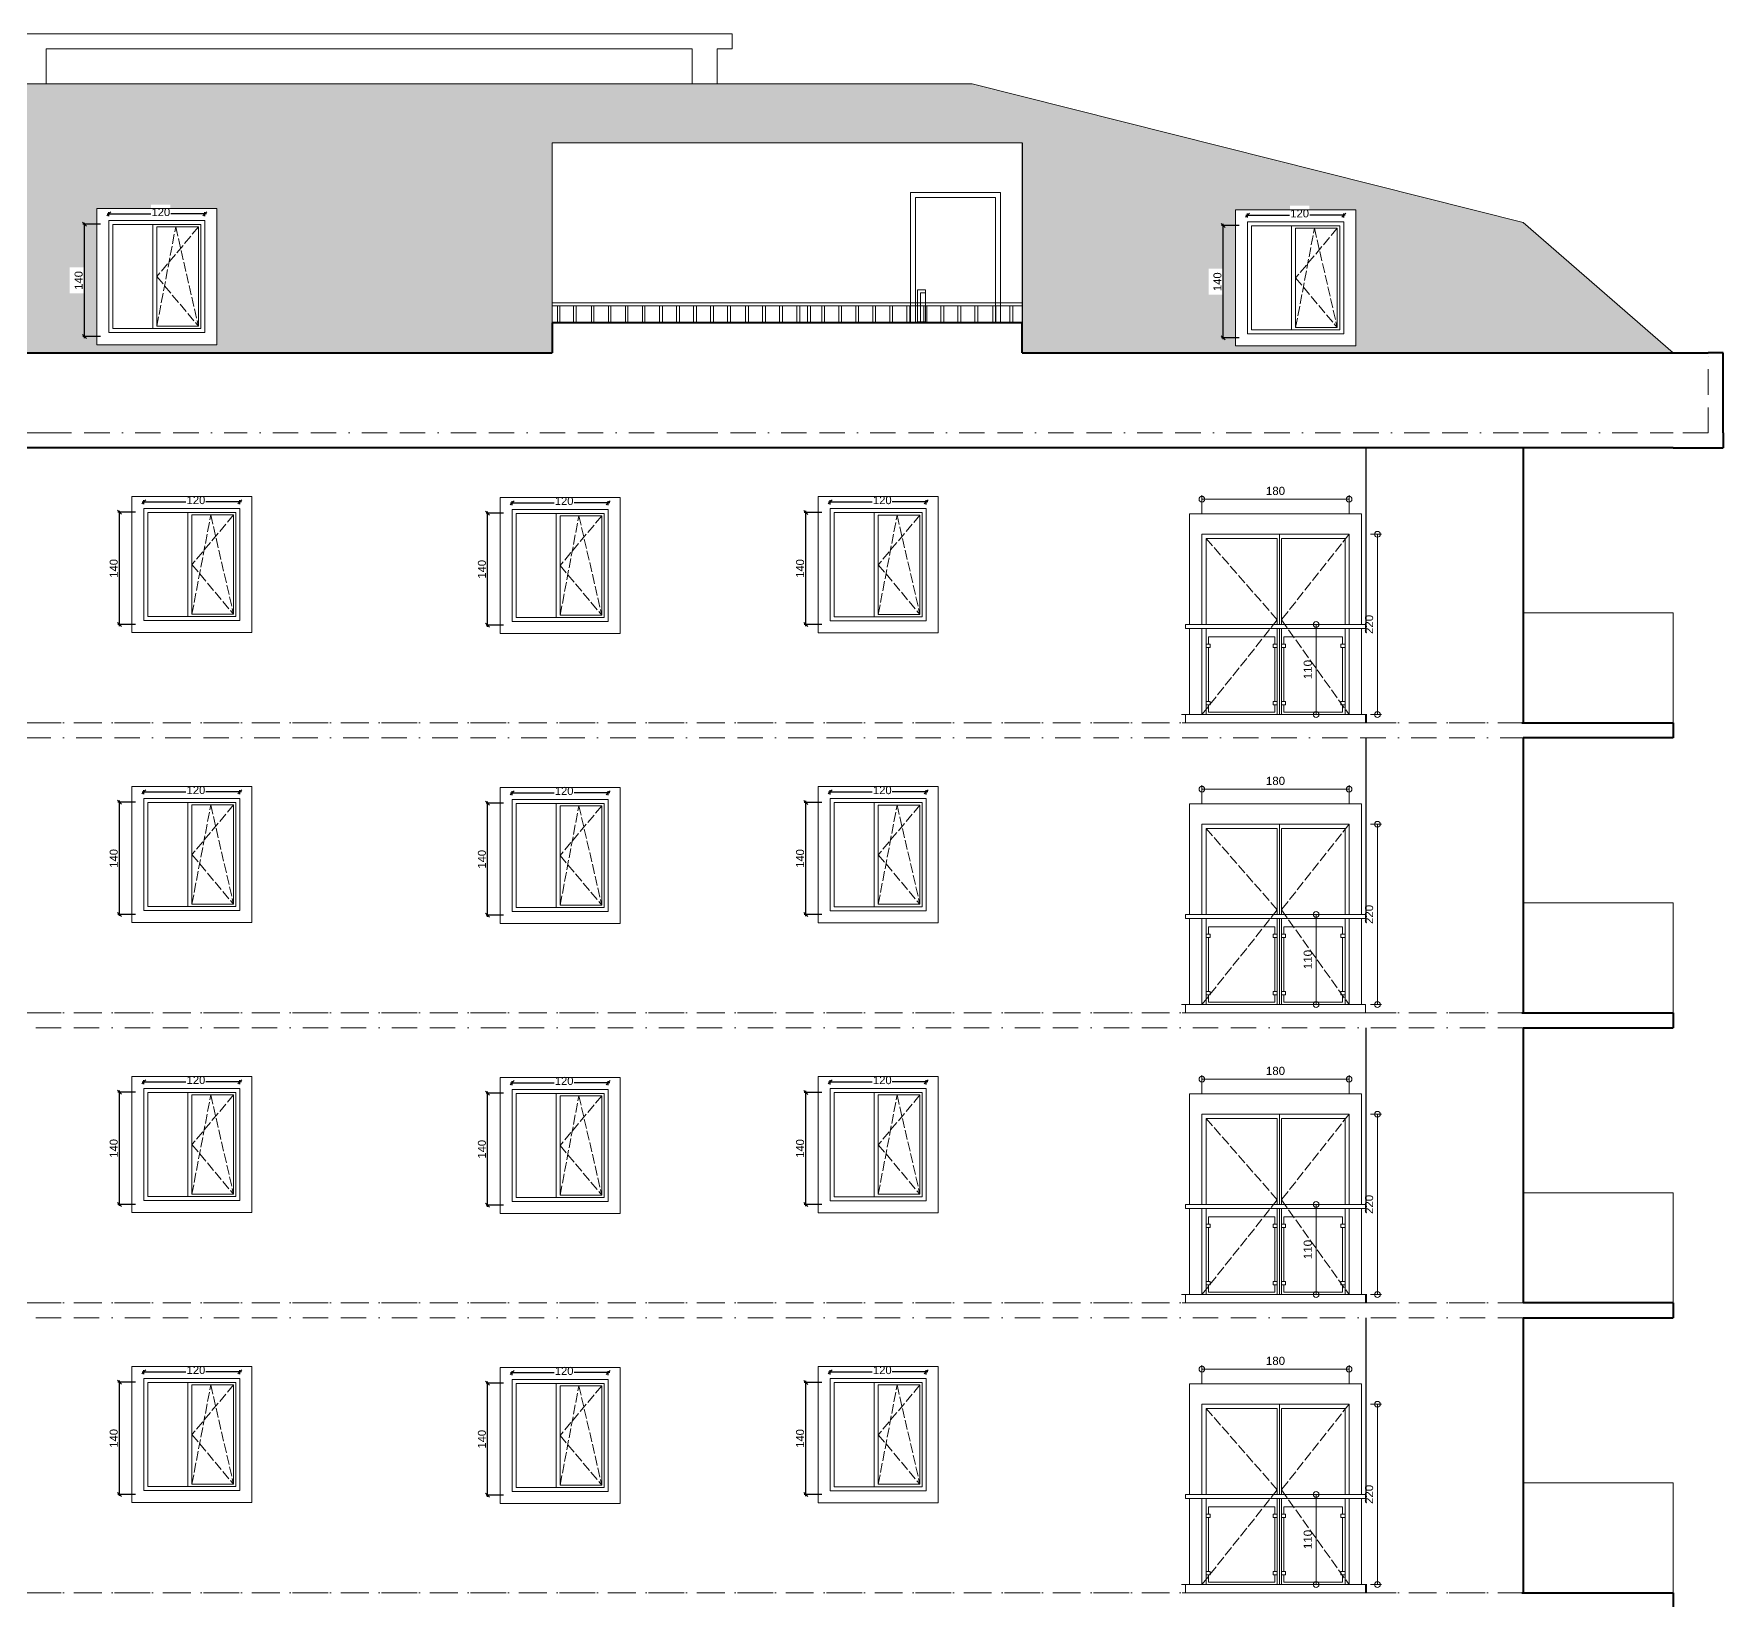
# Model space of a CAD drawing. Header units: millimetres. Extents: x 2990 to 12965, y 2692 to 30610.
# Drawn here: x 4482 to 6172, y 4190 to 5756 of the extents above; entities that cross this region are included whole.
import ezdxf

# ---------------------------------------------------------------- set-up
doc = ezdxf.new("R2010")
doc.units = ezdxf.units.MM
doc.linetypes.add('ACAD_ISO02W100', pattern=[15, 12, -3])
doc.linetypes.add('BORDERX2', pattern=[88.9, 25.4, -12.7, 25.4, -12.7, 0, -12.7])
for name, color, linetype, lineweight in [('SEM_DUVAR1', 136, 'Continuous', 40), ('SEM_IC OLCU', 140, 'Continuous', 13), ('SEM_KAPI', 30, 'Continuous', 18), ('SEM_PENCERE', 133, 'Continuous', 13), ('SEM_TEFRIS', 225, 'Continuous', 9), ('SEM_YAZI2', 53, 'Continuous', 9)]:
    doc.layers.add(name, color=color, linetype=linetype, lineweight=lineweight)
doc.styles.get("Standard").update_dxf_attribs({"font": 'arial.ttf'})
doc.styles.add('ÖLÇÜ YAZI', font='arial.ttf')
doc.dimstyles.new('1-50-İC', dxfattribs={"dimtxt": 10, "dimasz": 7, "dimexe": 5, "dimexo": 25, "dimgap": 5, "dimtad": 1, "dimdec": 0, "dimtxsty": 'Standard', "dimblk": 'ORIGIN', "dimcen": 5, "dimdle": 7, "dimclrd": 256, "dimclre": 256, "dimclrt": 256, "dimadec": 0, "dimazin": 0, "dimtfac": 1, "dimtdec": 0, "dimtix": 1, "dimtmove": 0, "dimatfit": 3, "dimldrblk": 'ORIGIN', "dimfxl": 1, "dimlwd": -1, "dimlwe": -1, "dimarcsym": 0})
doc.dimstyles.new('ÖLÇÜ50', dxfattribs={"dimscale": 100, "dimtxt": 0.1, "dimasz": 0.05, "dimexe": 0.02, "dimexo": 0.1, "dimgap": 0.02, "dimtad": 1, "dimdec": 0, "dimrnd": 0.5, "dimzin": 9, "dimdsep": 46, "dimtxsty": 'ÖLÇÜ YAZI', "dimblk": 'OBLIQUE', "dimcen": 0, "dimdle": 0.02, "dimclrd": 256, "dimclre": 256, "dimclrt": 256, "dimadec": 0, "dimazin": 0, "dimtfac": 1, "dimtdec": 0, "dimtix": 1, "dimtmove": 2, "dimatfit": 3, "dimldrblk": 'DOT', "dimfxl": 0.2, "dimfxlon": 1, "dimarcsym": 0})

# ---------------------------------------------------------------- blocks, each defined once
blk = doc.blocks.new('_Oblique')
at = {"color": 0, "linetype": 'ByBlock', "lineweight": -2}
blk.add_line((-0.5, -0.5), (0.5, 0.5), dxfattribs=at)
blk = doc.blocks.new('*D497')
at = {"layer": 'Defpoints', "color": 0, "transparency": 16777216}
for p in [(6324.3, 3875), (6356, 3875), (6356, 3734.9)]:
    blk.add_point(p, dxfattribs=at)
at = {"layer": 'SEM_IC OLCU', "lineweight": -2, "transparency": 16777216}
for p, q in [((6344.3, 3875), (6322.3, 3875)), ((6324.3, 3732.9), (6324.3, 3877)), ((6344.3, 3734.9), (6322.3, 3734.9))]:
    blk.add_line(p, q, dxfattribs=at)
at = {"layer": 'SEM_IC OLCU', "lineweight": -2, "transparency": 16777216, "xscale": 5, "yscale": 5, "zscale": 5}
for p, rotation in [((6324.3, 3875), 90), ((6324.3, 3734.9), 270)]:
    blk.add_blockref('_Oblique', p, dxfattribs=dict(at, rotation=rotation))
at = {"layer": 'SEM_IC OLCU', "transparency": 16777216, "insert": (6317.2, 3804.9), "char_height": 10, "attachment_point": 5, "rotation": 90, "style": 'ÖLÇÜ YAZI'}
blk.add_mtext('140', dxfattribs=at)
blk = doc.blocks.new('_Dot')
at = {"color": 0, "linetype": 'ByBlock', "lineweight": -2}
blk.add_line((-0.5, 0), (-1, 0), dxfattribs=at)
at = {"color": 0, "linetype": 'ByBlock', "const_width": 0.5}
blk.add_lwpolyline([(-0.25, 0, 1), (0.25, 0, 1)], format="xyb", close=True, dxfattribs=at)
blk = doc.blocks.new('*D498')
at = {"layer": 'Defpoints', "color": 0, "transparency": 16777216}
for p in [(6474.9, 3888.1), (6354.8, 3875), (6474.9, 3875)]:
    blk.add_point(p, dxfattribs=at)
at = {"layer": 'SEM_IC OLCU', "lineweight": -2, "transparency": 16777216}
for p, q in [((6352.8, 3888.1), (6407.3, 3888.1)), ((6354.8, 3885), (6354.8, 3890.1)), ((6476.9, 3888.1), (6432.4, 3888.1)), ((6474.9, 3885), (6474.9, 3890.1))]:
    blk.add_line(p, q, dxfattribs=at)
at = {"layer": 'SEM_IC OLCU', "lineweight": -2, "transparency": 16777216, "xscale": 5, "yscale": 5, "zscale": 5, "rotation": 180}
blk.add_blockref('_Oblique', (6354.8, 3888.1), dxfattribs=at)
at = {"layer": 'SEM_IC OLCU', "lineweight": -2, "transparency": 16777216, "xscale": 5, "yscale": 5, "zscale": 5}
blk.add_blockref('_Oblique', (6474.9, 3888.1), dxfattribs=at)
at = {"layer": 'SEM_IC OLCU', "transparency": 16777216, "insert": (6419.9, 3890.2), "char_height": 10, "attachment_point": 5, "style": 'ÖLÇÜ YAZI'}
blk.add_mtext('120', dxfattribs=at)
blk = doc.blocks.new('_Origin')
at = {"color": 0, "linetype": 'ByBlock', "lineweight": -2}
blk.add_line((0, 0), (-1, 0), dxfattribs=at)
blk.add_circle((0, 0), 0.5, dxfattribs=at)
blk = doc.blocks.new('*D537')
at = {"layer": 'Defpoints', "color": 0, "transparency": 16777216}
for p in [(7292.8, 3941.3), (7292.8, 3831.3), (7292.8, 3831.3)]:
    blk.add_point(p, dxfattribs=at)
at = {"layer": 'SEM_IC OLCU', "transparency": 16777216}
for p, q in [((7317.8, 3941.3), (7297.8, 3941.3)), ((7292.8, 3934.3), (7292.8, 3838.3)), ((7317.8, 3831.3), (7297.8, 3831.3))]:
    blk.add_line(p, q, dxfattribs=at)
at = {"layer": 'SEM_IC OLCU', "transparency": 16777216, "xscale": 7, "yscale": 7, "zscale": 7}
for p, rotation in [((7292.8, 3941.3), 90), ((7292.8, 3831.3), 270)]:
    blk.add_blockref('_Origin', p, dxfattribs=dict(at, rotation=rotation))
at = {"layer": 'SEM_IC OLCU', "transparency": 16777216, "insert": (7282.7, 3886.3), "char_height": 10, "attachment_point": 5, "rotation": 90}
blk.add_mtext('110', dxfattribs=at)
blk = doc.blocks.new('*D538')
at = {"layer": 'Defpoints', "color": 0, "transparency": 16777216}
for p in [(7334.3, 4051.3), (7334.3, 3831.3), (7367.6, 3831.3)]:
    blk.add_point(p, dxfattribs=at)
at = {"layer": 'SEM_IC OLCU', "transparency": 16777216}
for p, q in [((7359.3, 4051.3), (7372.6, 4051.3)), ((7367.6, 4044.3), (7367.6, 3838.3)), ((7359.3, 3831.3), (7372.6, 3831.3))]:
    blk.add_line(p, q, dxfattribs=at)
at = {"layer": 'SEM_IC OLCU', "transparency": 16777216, "xscale": 7, "yscale": 7, "zscale": 7}
for p, rotation in [((7367.6, 4051.3), 90), ((7367.6, 3831.3), 270)]:
    blk.add_blockref('_Origin', p, dxfattribs=dict(at, rotation=rotation))
at = {"layer": 'SEM_IC OLCU', "transparency": 16777216, "insert": (7357.5, 3941.3), "char_height": 10, "attachment_point": 5, "rotation": 90}
blk.add_mtext('220', dxfattribs=at)
blk = doc.blocks.new('*D539')
at = {"layer": 'Defpoints', "color": 0, "transparency": 16777216}
for p in [(7333.1, 4094.1), (7153.5, 4051.3), (7333.1, 4051.3)]:
    blk.add_point(p, dxfattribs=at)
at = {"layer": 'SEM_IC OLCU', "transparency": 16777216}
for p, q in [((7153.5, 4076.3), (7153.5, 4099.1)), ((7160.5, 4094.1), (7326.1, 4094.1)), ((7333.1, 4076.3), (7333.1, 4099.1))]:
    blk.add_line(p, q, dxfattribs=at)
at = {"layer": 'SEM_IC OLCU', "transparency": 16777216, "xscale": 7, "yscale": 7, "zscale": 7, "rotation": 180}
blk.add_blockref('_Origin', (7153.5, 4094.1), dxfattribs=at)
at = {"layer": 'SEM_IC OLCU', "transparency": 16777216, "xscale": 7, "yscale": 7, "zscale": 7}
blk.add_blockref('_Origin', (7333.1, 4094.1), dxfattribs=at)
at = {"layer": 'SEM_IC OLCU', "transparency": 16777216, "insert": (7243.3, 4104.2), "char_height": 10, "attachment_point": 5}
blk.add_mtext('180', dxfattribs=at)
blk = doc.blocks.new('cam')
at = {"layer": 'SEM_PENCERE', "transparency": 33554628}
blk.add_line((6409.9, 3874.7), (6409.9, 3744.6), dxfattribs=at)
for points in [[(6339.8, 3894.7), (6489.9, 3894.7), (6489.9, 3724.6), (6339.8, 3724.6)], [(6354.8, 3879.7), (6474.9, 3879.7), (6474.9, 3739.6), (6354.8, 3739.6)], [(6359.8, 3874.7), (6469.9, 3874.7), (6469.9, 3744.6), (6359.8, 3744.6)], [(6466.9, 3871.7), (6414.9, 3871.7), (6414.9, 3747.6), (6466.9, 3747.6)]]:
    blk.add_lwpolyline(points, close=True, dxfattribs=at)
at = {"layer": 'SEM_PENCERE', "linetype": 'ACAD_ISO02W100', "transparency": 33554628}
for points in [[(6466.9, 3871.7), (6414.9, 3809.6), (6466.9, 3747.6)], [(6414.9, 3747.6), (6438.4, 3871.7), (6466.9, 3747.6)]]:
    blk.add_lwpolyline(points, dxfattribs=at)
at = {"layer": 'SEM_IC OLCU', "transparency": 33554628}
dim = blk.add_linear_dim(base=(6474.9, 3888.1), p1=(6354.8, 3875), p2=(6474.9, 3875), angle=180, dimstyle='ÖLÇÜ50', dxfattribs=at)
dim.commit()
dim.dimension.update_dxf_attribs({"geometry": '*D498', "text_midpoint": (6419.9, 3890.2), "dimtype": 128})
dim = blk.add_linear_dim(base=(6324.3, 3875), p1=(6356, 3734.9), p2=(6356, 3875), angle=90, dimstyle='ÖLÇÜ50', dxfattribs=at)
dim.commit()
dim.dimension.update_dxf_attribs({"geometry": '*D497', "text_midpoint": (6317.2, 3804.9)})
blk = doc.blocks.new('b cam')
at = {"layer": 'SEM_PENCERE'}
for p, q in [((7245.5, 4046.3, 0), (7245.5, 3941.3, 0)), ((7248, 4051.3, 0), (7248, 3941.3, 0)), ((7250.5, 4046.3, 0), (7250.5, 3941.3, 0)), ((7158.5, 3936.3, 0), (7133.5, 3936.3, 0)), ((7268.5, 3936.3, 0), (7153.5, 3936.3, 0)), ((7353.1, 3936.3, 0), (7211, 3936.3, 0)), ((7245.5, 3936.3, 0), (7245.5, 3836.3, 0)), ((7248, 3936.3, 0), (7248, 3831.3, 0)), ((7250.5, 3936.3, 0), (7250.5, 3836.3, 0)), ((7128.5, 3831.3, 0), (7158.5, 3831.3, 0)), ((7153.5, 3831.3, 0), (7268.5, 3831.3, 0))]:
    blk.add_line(p, q, dxfattribs=at)
at = {"layer": 'SEM_PENCERE', "elevation": 0}
for points in [[(7138.5, 3941.3), (7138.5, 4076.3), (7348.1, 4076.3), (7348.1, 3941.3)], [(7153.5, 3941.3), (7153.5, 4051.3), (7333.1, 4051.3), (7333.1, 3941.3)], [(7158.5, 3941.3), (7158.5, 4046.3), (7245.5, 4046.3)], [(7250.5, 4046.3), (7328.1, 4046.3), (7328.1, 3941.3)], [(7353.1, 3936.3), (7353.1, 3941.3), (7133.5, 3941.3), (7133.5, 3936.3)], [(7158.5, 3941.3), (7133.5, 3941.3), (7133.5, 3936.3)], [(7138.5, 3936.3), (7138.5, 3831.3)], [(7333.1, 3936.3), (7333.1, 3831.3), (7153.5, 3831.3), (7153.5, 3936.3)], [(7153.5, 3936.3), (7153.5, 3831.3)], [(7153.5, 3936.3), (7153.5, 3831.3)], [(7158.5, 3836.3), (7158.5, 3936.3)], [(7158.5, 3936.3), (7158.5, 3831.3)], [(7158.5, 3936.3), (7158.5, 3831.3)], [(7158.5, 3917.3), (7163.5, 3917.3), (7163.5, 3913.3), (7158.5, 3913.3)], [(7161.5, 3917.3), (7161.5, 3926.3), (7242.5, 3926.3), (7242.5, 3917.3)], [(7245.5, 3917.3), (7240.5, 3917.3), (7240.5, 3913.3), (7245.5, 3913.3)], [(7245.5, 3936.3), (7245.5, 3831.3)], [(7245.5, 3936.3), (7245.5, 3831.3)], [(7250.5, 3936.3), (7250.5, 3831.3)], [(7250.5, 3936.3), (7250.5, 3831.3)], [(7250.5, 3917.3), (7255.5, 3917.3), (7255.5, 3913.3), (7250.5, 3913.3)], [(7253.5, 3917.3), (7253.5, 3926.3), (7278.4, 3926.3)], [(7278.4, 3926.3), (7325.1, 3926.3), (7325.1, 3917.3)], [(7328.1, 3917.3), (7323.1, 3917.3), (7323.1, 3913.3), (7328.1, 3913.3)], [(7328.1, 3936.3), (7328.1, 3836.3)], [(7328.1, 3936.3), (7328.1, 3831.3)], [(7333.1, 3936.3), (7333.1, 3831.3)], [(7348.1, 3936.3), (7348.1, 3831.3)], [(7161.5, 3847.3), (7161.5, 3913.3)], [(7242.5, 3913.3), (7242.5, 3847.3)], [(7253.5, 3847.3), (7253.5, 3913.3)], [(7325.1, 3913.3), (7325.1, 3847.3)], [(7158.5, 3847.3), (7163.5, 3847.3), (7163.5, 3843.3), (7158.5, 3843.3)], [(7242.5, 3843.3), (7242.5, 3834.3), (7161.5, 3834.3), (7161.5, 3843.3)], [(7245.5, 3847.3), (7240.5, 3847.3), (7240.5, 3843.3), (7245.5, 3843.3)], [(7250.5, 3847.3), (7255.5, 3847.3), (7255.5, 3843.3), (7250.5, 3843.3)], [(7278.4, 3834.3), (7253.5, 3834.3), (7253.5, 3843.3)], [(7325.1, 3843.3), (7325.1, 3834.3), (7278.4, 3834.3)], [(7328.1, 3847.3), (7323.1, 3847.3), (7323.1, 3843.3), (7328.1, 3843.3)]]:
    blk.add_lwpolyline(points, dxfattribs=at)
at = {"layer": 'SEM_PENCERE', "linetype": 'ACAD_ISO02W100', "elevation": 0}
for points in [[(7158.5, 4046.3), (7245.5, 3946.9), (7153.5, 3831.3)], [(7333.1, 4051.3), (7250.5, 3946.9), (7333.1, 3831.3)]]:
    blk.add_lwpolyline(points, dxfattribs=at)
at = {"layer": 'SEM_PENCERE', "elevation": 0}
blk.add_lwpolyline([(7133.5, 3821.3), (7353.1, 3821.3), (7353.1, 3831.3), (7133.5, 3831.3)], close=True, dxfattribs=at)
at = {"layer": 'SEM_IC OLCU'}
dim = blk.add_linear_dim(base=(7333.1, 4094.1, 0), p1=(7153.5, 4051.3, 0), p2=(7333.1, 4051.3, 0), dimstyle='1-50-İC', dxfattribs=at)
dim.commit()
dim.dimension.update_dxf_attribs({"geometry": '*D539', "text_midpoint": (7243.3, 4094.1, 0), "dimtype": 128})
for base, p1, p2, picture, middle in [((7367.6, 3831.3, 0), (7334.3, 4051.3, 0), (7334.3, 3831.3, 0), '*D538', (7357.5, 3941.3, 0)), ((7292.8, 3831.3, 0), (7292.8, 3941.3, 0), (7292.8, 3831.3, 0), '*D537', (7282.7, 3886.3, 0))]:
    dim = blk.add_linear_dim(base=base, p1=p1, p2=p2, angle=90, dimstyle='1-50-İC', dxfattribs=at)
    dim.commit()
    dim.dimension.update_dxf_attribs({"geometry": picture, "text_midpoint": middle})

msp = doc.modelspace()

# ---------------------------------------------------------------- hatches: boundary and pattern name
at = {"layer": 'SEM_TEFRIS'}
h = msp.add_hatch(dxfattribs=at)
h.set_pattern_fill('AR-RSHKE', color=256, scale=0.1)
h.paths.add_polyline_path([(3740.8, 5706.3), (3189.8, 5567.6), (3039.8, 5437.3), (3576.8, 5437.3), (3576.8, 5647.3), (4046.8, 5647.3), (4046.8, 5437.3), (5000.8, 5437.3), (5000.8, 5647.3), (5470.8, 5647.3), (5470.8, 5437.3), (5971.8, 5437.3), (6121.8, 5437.3), (5971.8, 5567.6), (5420.8, 5706.3), (5394.6, 5706.3), (5165.8, 5706.3), (4469.8, 5706.3)])
h.paths.add_polyline_path([(4274.9, 5581.6), (4274.9, 5445.4), (4154.8, 5445.4), (4154.8, 5581.6), (4209.2, 5581.6), (4209.2, 5585.6), (4228.5, 5585.6), (4228.5, 5581.6)], flags=16)
h.paths.add_polyline_path([(4262.9, 5569.6), (4262.9, 5457.5), (4166.8, 5457.5), (4166.8, 5569.6)], flags=0)
h.paths.add_polyline_path([(4258.9, 5565.6), (4258.9, 5461.5), (4170.8, 5461.5), (4170.8, 5565.6)], flags=0)
h.paths.add_polyline_path([(4256.5, 5563.2), (4256.5, 5463.9), (4214.9, 5463.9), (4214.9, 5563.2)], flags=0)
h.paths.add_polyline_path([(4256.5, 5463.9), (4214.9, 5513.5), (4227, 5528), (4233.7, 5563.2)], flags=0)
h.paths.add_polyline_path([(4545.2, 5581.6), (4599.6, 5581.6), (4599.6, 5585.6), (4618.9, 5585.6), (4618.9, 5581.6), (4665.3, 5581.6), (4665.3, 5445.5), (4545.2, 5445.5)], flags=16)
h.paths.add_polyline_path([(4518.2, 5522.8), (4533.3, 5522.8), (4533.3, 5496.7), (4518.2, 5496.7)], flags=16)
h.paths.add_polyline_path([(4557.2, 5569.6), (4653.3, 5569.6), (4653.3, 5457.5), (4557.2, 5457.5)], flags=0)
h.paths.add_polyline_path([(4561.2, 5565.6), (4649.3, 5565.6), (4649.3, 5461.5), (4561.2, 5461.5)], flags=0)
h.paths.add_polyline_path([(4605.3, 5563.2), (4646.9, 5563.2), (4646.9, 5463.9), (4605.3, 5463.9)], flags=0)
h.paths.add_polyline_path([(4624.1, 5563.2), (4646.9, 5463.9), (4605.3, 5513.5), (4617.4, 5528)], flags=0)
h.paths.add_polyline_path([(4142.8, 5522.8), (4142.8, 5496.7), (4127.8, 5496.7), (4127.8, 5522.8)], flags=16)
h.paths.add_polyline_path([(3461.7, 5582), (3461.7, 5445.8), (3341.6, 5445.8), (3341.6, 5582), (3396, 5582), (3396, 5586), (3415.3, 5586), (3415.3, 5582)], flags=16)
h.paths.add_polyline_path([(3449.7, 5569.9), (3449.7, 5457.8), (3353.6, 5457.8), (3353.6, 5569.9)], flags=0)
h.paths.add_polyline_path([(3445.7, 5565.9), (3445.7, 5461.8), (3357.6, 5461.8), (3357.6, 5565.9)], flags=0)
h.paths.add_polyline_path([(3443.3, 5563.5), (3443.3, 5464.2), (3401.6, 5464.2), (3401.6, 5563.5)], flags=0)
h.paths.add_polyline_path([(3443.3, 5464.2), (3401.6, 5513.9), (3413.8, 5528.4), (3420.5, 5563.5)], flags=0)
h.paths.add_polyline_path([(3329.6, 5523.1), (3329.6, 5497.1), (3314.6, 5497.1), (3314.6, 5523.1)], flags=16)
h.paths.add_polyline_path([(5657.1, 5521.4), (5672.2, 5521.4), (5672.2, 5495.4), (5657.1, 5495.4)], flags=16)
h.paths.add_polyline_path([(5684.1, 5580.2), (5738.5, 5580.2), (5738.5, 5584.3), (5757.8, 5584.3), (5757.8, 5580.2), (5804.2, 5580.2), (5804.2, 5444.1), (5684.1, 5444.1)], flags=16)
h.paths.add_polyline_path([(5696.1, 5568.2), (5792.2, 5568.2), (5792.2, 5456.1), (5696.1, 5456.1)], flags=0)
h.paths.add_polyline_path([(5700.1, 5564.2), (5788.2, 5564.2), (5788.2, 5460.1), (5700.1, 5460.1)], flags=0)
h.paths.add_polyline_path([(5744.2, 5561.8), (5785.8, 5561.8), (5785.8, 5462.5), (5744.2, 5462.5)], flags=0)
h.paths.add_polyline_path([(5744.2, 5512.2), (5756.3, 5526.7), (5763, 5561.8), (5785.8, 5462.5)], flags=0)
h = msp.add_hatch(dxfattribs=at)
h.set_pattern_fill('AR-RSHKE', color=256, scale=0.1)
h.paths.add_polyline_path([(4256.5, 5563.2), (4256.5, 5463.9), (4214.9, 5463.9), (4214.9, 5563.2)], flags=0)
h.paths.add_polyline_path([(4256.5, 5463.9), (4214.9, 5513.5), (4227, 5528), (4233.7, 5563.2)], flags=0)
h.paths.add_polyline_path([(4605.3, 5563.2), (4646.9, 5563.2), (4646.9, 5463.9), (4605.3, 5463.9)], flags=0)
h.paths.add_polyline_path([(4624.1, 5563.2), (4646.9, 5463.9), (4605.3, 5513.5), (4617.4, 5528)], flags=0)
h.paths.add_polyline_path([(3443.3, 5464.2), (3401.6, 5464.2), (3401.6, 5563.5), (3443.3, 5563.5)], flags=0)
h.paths.add_polyline_path([(3443.3, 5464.2), (3401.6, 5513.9), (3413.8, 5528.4), (3420.5, 5563.5)], flags=0)
h.paths.add_polyline_path([(5744.2, 5561.8), (5785.8, 5561.8), (5785.8, 5462.5), (5744.2, 5462.5)], flags=0)
h.paths.add_polyline_path([(5744.2, 5512.2), (5756.3, 5526.7), (5763, 5561.8), (5785.8, 5462.5)], flags=0)

# ---------------------------------------------------------------- linework, layer by layer
for p, q in [((5470.8, 5647.3), (5470.8, 5437.3)), ((5814.8, 5157.3), (5814.8, 5342.3)), ((5814.8, 5076), (5814.8, 5067.3)), ((5814.8, 4867.3), (5814.8, 5052.3)), ((5814.8, 4577.3), (5814.8, 4762.3)), ((5814.8, 4496), (5814.8, 4487.3)), ((5814.8, 4287.3), (5814.8, 4472.3)), ((5814.8, 4206), (5814.8, 4197.3))]:
    msp.add_line(p, q)
at = {"layer": 'SEM_DUVAR1'}
for p, q in [((5470.8, 5467.3), (5000.8, 5467.3)), ((5000.8, 5467.3), (5000.8, 5437.3)), ((5470.8, 5437.3), (5470.8, 5467.3)), ((4046.8, 5437.3), (5000.8, 5437.3)), ((5470.8, 5437.3), (6156.8, 5437.3)), ((6171.8, 5437.3), (6156.8, 5437.3)), ((6171.8, 5357.3), (6171.8, 5437.3)), ((6171.8, 5357.3), (6171.8, 5342.3)), ((6121.8, 5342.3), (3039.8, 5342.3)), ((5971.8, 5342.3), (5971.8, 5067.3)), ((6121.8, 5342.3), (6171.8, 5342.3)), ((5970.4, 5067.3), (6121.8, 5067.3)), ((6121.8, 5052.3), (5971.8, 5052.3)), ((5971.8, 5052.3), (5971.8, 4777.3)), ((6121.8, 5067.3), (6121.8, 5052.3)), ((5970.4, 4777.3), (6121.8, 4777.3)), ((6121.8, 4777.3), (6121.8, 4762.3)), ((5971.8, 4762.3), (6121.8, 4762.3)), ((5971.8, 4762.3), (5971.8, 4487.3)), ((6121.8, 4487.3), (5971.8, 4487.3)), ((6121.8, 4487.3), (6121.8, 4472.3)), ((5971.8, 4472.3), (6121.8, 4472.3)), ((5971.8, 4472.3), (5971.8, 4197.3)), ((5970.4, 4197.3), (6121.8, 4197.3)), ((6121.8, 4197.3), (6121.8, 4182.3))]:
    msp.add_line(p, q, dxfattribs=at)
at = {"layer": 'SEM_KAPI'}
for points in [[(5359.2, 5467.3), (5359.2, 5597.6), (5449.2, 5597.6), (5449.2, 5467.3)], [(5444.2, 5467.3), (5444.2, 5592.6), (5364.2, 5592.6), (5364.2, 5467.3)], [(5374.2, 5497.3), (5369.2, 5497.3), (5369.2, 5468.3)]]:
    msp.add_lwpolyline(points, dxfattribs=at)
msp.add_lwpolyline([(5366.2, 5468.3), (5374.2, 5468.3), (5374.2, 5500.3), (5366.2, 5500.3)], close=True, dxfattribs=at)
at = {"layer": 'SEM_PENCERE'}
for p, q in [((5000.8, 5487.3), (5248.3, 5487.3)), ((5000.8, 5484.3), (5245.3, 5484.3)), ((5006, 5467.3), (5006, 5484.3)), ((5008.5, 5484.3), (5008.5, 5467.3)), ((5022.1, 5467.3), (5022.1, 5484.3)), ((5024.6, 5484.3), (5024.6, 5467.3)), ((5040, 5467.3), (5040, 5484.3)), ((5042.5, 5484.3), (5042.5, 5467.3)), ((5057, 5467.3), (5057, 5484.3)), ((5059.5, 5484.3), (5059.5, 5467.3)), ((5074, 5467.3), (5074, 5484.3)), ((5076.5, 5484.3), (5076.5, 5467.3)), ((5091, 5467.3), (5091, 5484.3)), ((5093.5, 5484.3), (5093.5, 5467.3)), ((5108, 5467.3), (5108, 5484.3)), ((5111, 5467.3), (5111, 5484.3)), ((5125, 5467.3), (5125, 5484.3)), ((5128, 5467.3), (5128, 5484.3)), ((5142, 5467.3), (5142, 5484.3)), ((5145, 5467.3), (5145, 5484.3)), ((5159, 5467.3), (5159, 5484.3)), ((5162, 5467.3), (5162, 5484.3)), ((5176, 5467.3), (5176, 5484.3)), ((5179, 5467.3), (5179, 5484.3)), ((5194, 5467.3), (5194, 5484.3)), ((5197, 5467.3), (5197, 5484.3)), ((5211, 5467.3), (5211, 5484.3)), ((5214, 5467.3), (5214, 5484.3)), ((5228, 5467.3), (5228, 5484.3)), ((5231, 5467.3), (5231, 5484.3)), ((5244.8, 5484.3), (5259.1, 5484.3)), ((5245.3, 5467.3), (5245.3, 5484.3)), ((5248.3, 5487.3), (5470.8, 5487.3)), ((5248.3, 5467.3), (5248.3, 5484.3)), ((5256, 5484.3), (5256, 5467.3)), ((5259.1, 5467.3), (5259.1, 5484.3)), ((5259.1, 5484.3), (5470.8, 5484.3)), ((5270.5, 5467.3), (5270.5, 5484.3)), ((5273, 5484.3), (5273, 5467.3)), ((5287.5, 5467.3), (5287.5, 5484.3)), ((5290, 5484.3), (5290, 5467.3)), ((5304.5, 5467.3), (5304.5, 5484.3)), ((5307, 5484.3), (5307, 5467.3)), ((5321.5, 5467.3), (5321.5, 5484.3)), ((5324, 5484.3), (5324, 5467.3)), ((5338.5, 5467.3), (5338.5, 5484.3)), ((5341, 5484.3), (5341, 5467.3)), ((5355.5, 5467.3), (5355.5, 5484.3)), ((5358.5, 5467.3), (5358.5, 5484.3)), ((5372.5, 5467.3), (5372.5, 5484.3)), ((5375.5, 5467.3), (5375.5, 5484.3)), ((5389.5, 5467.3), (5389.5, 5484.3)), ((5392.5, 5467.3), (5392.5, 5484.3)), ((5406.5, 5467.3), (5406.5, 5484.3)), ((5409.5, 5467.3), (5409.5, 5484.3)), ((5423.5, 5467.3), (5423.5, 5484.3)), ((5426.5, 5467.3), (5426.5, 5484.3)), ((5441.5, 5467.3), (5441.5, 5484.3)), ((5444.5, 5467.3), (5444.5, 5484.3)), ((5458.5, 5467.3), (5458.5, 5484.3)), ((5461.5, 5467.3), (5461.5, 5484.3))]:
    msp.add_line(p, q, dxfattribs=at)
at = {"layer": 'SEM_TEFRIS'}
for p, q in [((6121.8, 5177.3), (5971.8, 5177.3)), ((6121.8, 5067.3), (6121.8, 5177.3)), ((6121.8, 4887.3), (5971.8, 4887.3)), ((6121.8, 4777.3), (6121.8, 4887.3)), ((6121.8, 4597.3), (5971.8, 4597.3)), ((6121.8, 4487.3), (6121.8, 4597.3)), ((6121.8, 4307.3), (5971.8, 4307.3)), ((6121.8, 4197.3), (6121.8, 4307.3))]:
    msp.add_line(p, q, dxfattribs=at)
at = {"layer": 'SEM_YAZI2'}
for p, q in [((4454.8, 5756.3), (5140.8, 5756.3)), ((5140.8, 5756.3), (5165.8, 5756.3)), ((5165.8, 5756.3), (5180.8, 5756.3)), ((5180.8, 5756.3), (5180.8, 5741.3)), ((5140.8, 5741.3), (4494.8, 5741.3)), ((4494.8, 5736.3), (4494.8, 5741.3)), ((4494.8, 5736.3), (4494.8, 5706.3)), ((5140.8, 5741.3), (5140.8, 5706.3)), ((5165.8, 5706.3), (5165.8, 5741.3)), ((5180.8, 5741.3), (5165.8, 5741.3)), ((4469.8, 5706.3), (5165.8, 5706.3)), ((5165.8, 5706.3), (5394.6, 5706.3)), ((5420.8, 5706.3), (5394.6, 5706.3)), ((5971.8, 5567.6), (5420.8, 5706.3)), ((5000.8, 5647.3), (5000.8, 5467.3)), ((5470.8, 5647.3), (5000.8, 5647.3)), ((5470.8, 5467.3), (5470.8, 5647.3)), ((6121.8, 5437.3), (5971.8, 5567.6))]:
    msp.add_line(p, q, dxfattribs=at)
at = {"layer": 'SEM_YAZI2', "linetype": 'BORDERX2'}
for p, q in [((6156.8, 5357.3), (6156.8, 5437.3)), ((3189.8, 5357.3), (4494.7, 5357.3)), ((4494.7, 5357.3), (4679.8, 5357.3)), ((5140.8, 5357.3), (4679.8, 5357.3)), ((5140.8, 5357.3), (5971.8, 5357.3)), ((5971.8, 5357.3), (6121.8, 5357.3)), ((6156.8, 5357.3), (6121.8, 5357.3)), ((3189.8, 5067.3), (5971.8, 5067.3)), ((5971.8, 5067.3), (3189.8, 5067.3)), ((3189.8, 5052.3), (5971.8, 5052.3)), ((3189.8, 4777.3), (5971.8, 4777.3)), ((5971.8, 4777.3), (3189.8, 4777.3)), ((5971.8, 4762.3), (3189.8, 4762.3)), ((3189.8, 4487.3), (5971.8, 4487.3)), ((5971.8, 4487.3), (3189.8, 4487.3)), ((5971.8, 4487.3), (5971.8, 4487.3)), ((5971.8, 4472.3), (3189.8, 4472.3)), ((3189.8, 4197.3), (5971.8, 4197.3)), ((5971.8, 4197.3), (3189.8, 4197.3))]:
    msp.add_line(p, q, dxfattribs=at)

# ---------------------------------------------------------------- block references
for name, p, xscale, yscale, zscale in [('cam', (-529.1, 2464.3), 0.8003938831870494, 0.8003938831870494, 0.8003938831870494), ('cam', (609.8, 2463), 0.8003938831870494, 0.8003938831870494, 0.8003938831870494), ('cam', (-494, 2176.3), 0.8003938831870494, 0.8003938831870494, 0.8003938831870494), ('cam', (-125.8, 2175.4), 0.8003938831870494, 0.8003938831870494, 0.8003938831870494), ('cam', (192.4, 2176.2), 0.8003938831870494, 0.8003938831870494, 0.8003938831870494), ('b cam', (-212.8, 1935.2, 0), 0.8196376890784707, 0.8196376890784707, 0.8196376890784707), ('cam', (-494, 1886.3), 0.8003938831870494, 0.8003938831870494, 0.8003938831870494), ('cam', (-125.8, 1885.4), 0.8003938831870494, 0.8003938831870494, 0.8003938831870494), ('cam', (192.4, 1886.2), 0.8003938831870494, 0.8003938831870494, 0.8003938831870494), ('b cam', (-212.8, 1645.2, 0), 0.8196376890784707, 0.8196376890784707, 0.8196376890784707), ('cam', (-494, 1596.3), 0.8003938831870494, 0.8003938831870494, 0.8003938831870494), ('cam', (-125.8, 1595.4), 0.8003938831870494, 0.8003938831870494, 0.8003938831870494), ('cam', (192.4, 1596.2), 0.8003938831870494, 0.8003938831870494, 0.8003938831870494), ('b cam', (-212.8, 1355.2, 0), 0.8196376890784707, 0.8196376890784707, 0.8196376890784707), ('b cam', (-212.8, 1065.2, 0), 0.8196376890784707, 0.8196376890784707, 0.8196376890784707), ('cam', (-494, 1306.3), 0.8003938831870494, 0.8003938831870494, 0.8003938831870494), ('cam', (-125.8, 1305.4), 0.8003938831870494, 0.8003938831870494, 0.8003938831870494), ('cam', (192.4, 1306.2), 0.8003938831870494, 0.8003938831870494, 0.8003938831870494)]:
    msp.add_blockref(name, p, dxfattribs=dict(xscale=xscale, yscale=yscale, zscale=zscale))

doc.saveas('drawing.dxf')
